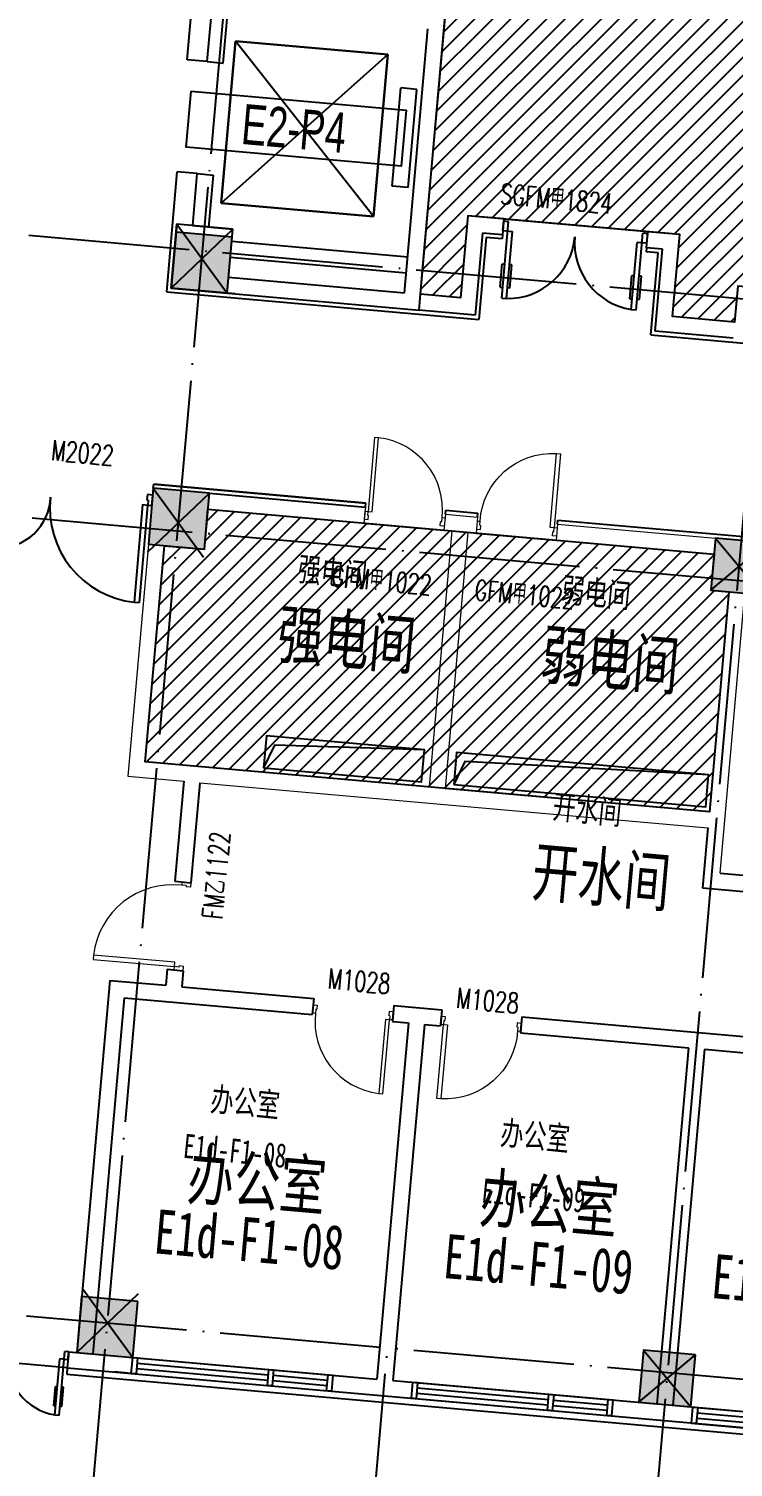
# Model space of a CAD drawing. Header units: millimetres. Extents: x 347599 to 1495443, y -100002 to 152717.
# Drawn here: x 1423034 to 1431803, y 13850 to 31758 of the extents above; entities that cross this region are included whole.
import ezdxf
from ezdxf.enums import TextEntityAlignment as Align

# ---------------------------------------------------------------- set-up
doc = ezdxf.new("R2010")
doc.units = ezdxf.units.MM
doc.header["$LTSCALE"] = 1000
doc.linetypes.add('E-RG-1F$0$$0$DOTE', pattern=[2.42, 2, -0.2, 0.02, -0.2])
doc.linetypes.add('XRE2$0$HIDDEN', pattern=[0.375, 0.25, -0.125])
doc.layers.get('0').update_dxf_attribs({"linetype": 'CONTINUOUS'})
doc.layers.get('Defpoints').update_dxf_attribs({"linetype": 'CONTINUOUS'})
for name, color, linetype in [('00外装饰面', 21, 'CONTINUOUS'), ('A-------', 18, 'CONTINUOUS'), ('A-DOOR', 32, 'CONTINUOUS'), ('A-SYMB-DOOR', 13, 'CONTINUOUS'), ('A-SYMB-DOOR1', 4, 'CONTINUOUS'), ('A-WALL', 7, 'CONTINUOUS'), ('A-设备', 253, 'CONTINUOUS'), ('A—墙体', 7, 'CONTINUOUS'), ('A—楼梯、电梯、栏杆', 50, 'CONTINUOUS'), ('A—设备管丼、主管符号', 50, 'CONTINUOUS'), ('A—轴线、尺寸', 1, 'CONTINUOUS'), ('A—门窗', 135, 'CONTINUOUS'), ('I—平面—文字', 40, 'CONTINUOUS'), ('I—平面—文字（放大1：100）', 40, 'XRE2$0$HIDDEN'), ('I—平面—装饰面层线', 192, 'CONTINUOUS'), ('I—平面—门', 22, 'CONTINUOUS'), ('XRE1$0$A-SYMB', 4, 'CONTINUOUS'), ('XRE1$0$A-SYMB-NUMB-T', 4, 'CONTINUOUS'), ('轴线100', 1, 'CONTINUOUS')]:
    doc.layers.add(name, color=color, linetype=linetype)
for name, color, linetype, lineweight in [('E1-RI-1F$0$A-DOOR', 32, 'CONTINUOUS', 5), ('E1-RI-1F$0$A-GLAZ-CWMG', 3, 'CONTINUOUS', 5), ('E1-RI-1F$0$A-WALL', 7, 'CONTINUOUS', 5), ('E1-RV-1F$0$$2$A-WALL', 7, 'CONTINUOUS', 5), ('E1-RV-1F$0$A-WALL', 7, 'CONTINUOUS', 5)]:
    doc.layers.add(name, color=color, linetype=linetype, lineweight=lineweight)
doc.styles.add('ECADI-TXT', font='simplex.shx', dxfattribs={"bigfont": 'hztxt.shx'})
doc.styles.add('XD2008', font='simhei.ttf', dxfattribs={"width": 0.7})
doc.styles.add('XRE1$0$ECADI-TXT', font='simplex.shx', dxfattribs={"bigfont": 'hztxt.shx'})
doc.styles.add('幼圆', font='SIMYOU_0.TTF', dxfattribs={"width": 0.7})
pattern_1 = [(45, (1000000, 0), (-112.2532, 112.2532), [])]

# ---------------------------------------------------------------- blocks, each defined once
blk = doc.blocks.new('E1-RI-1F$0$M1000')
at = {"layer": 'E1-RI-1F$0$A-DOOR'}
for p, q in [((11787123, -6196585), (11787123, -6196685)), ((11787123, -6196585), (11787161, -6196585)), ((11787161, -6196635), (11787161, -6196585)), ((11788086, -6196635), (11788086, -6196585)), ((11788123, -6196585), (11788086, -6196585)), ((11788123, -6196585), (11788123, -6196685)), ((11787123, -6196685), (11787173, -6196685)), ((11787161, -6196635), (11787173, -6196635)), ((11787173, -6196685), (11787173, -6196635)), ((11788073, -6196685), (11788073, -6196635)), ((11788086, -6196635), (11788073, -6196635)), ((11788123, -6196685), (11788073, -6196685))]:
    blk.add_line(p, q, dxfattribs=at)
blk.add_lwpolyline([(11787161, -6195660), (11787161, -6196585), (11787211, -6196585), (11787211, -6195660)], close=True, dxfattribs=at)
blk.add_arc((11787186, -6196560), 900, 358.4089, 88.4089, dxfattribs=at)
blk = doc.blocks.new('E1-RI-1F$0$$DORLIB2D$00000011')
for p, q in [((-0.4667, 0.4709), (-0.4667, -0.0625)), ((-0.4667, 0.4709), (-0.4333, 0.4709)), ((-0.4333, 0.4709), (-0.4333, 0.0042)), ((0.4333, 0.4709), (0.4333, 0.0042)), ((0.4667, 0.4709), (0.4333, 0.4709)), ((0.4667, 0.4709), (0.4667, -0.0625)), ((-0.4833, 0.3962), (-0.4833, 0.2346)), ((-0.4833, 0.3962), (-0.4667, 0.3962)), ((-0.4167, 0.3962), (-0.4333, 0.3962)), ((-0.4167, 0.3962), (-0.4167, 0.2346)), ((0.4167, 0.3962), (0.4167, 0.2346)), ((0.4167, 0.3962), (0.4333, 0.3962)), ((0.4833, 0.3962), (0.4667, 0.3962)), ((0.4833, 0.3962), (0.4833, 0.2346)), ((-0.4833, 0.2346), (-0.4667, 0.2346)), ((-0.4167, 0.2346), (-0.4333, 0.2346)), ((0.4167, 0.2346), (0.4333, 0.2346)), ((0.4833, 0.2346), (0.4667, 0.2346)), ((-0.5, 0.0042), (-0.4333, 0.0042)), ((-0.5, 0.0042), (-0.5, -0.0625)), ((0.5, 0.0042), (0.4333, 0.0042)), ((0.5, 0.0042), (0.5, -0.0625)), ((-0.5, -0.0625), (-0.4667, -0.0625)), ((0.5, -0.0625), (0.4667, -0.0625))]:
    blk.add_line(p, q)
for centre, start, end in [((-0.4667, 0.0042), 0, 85.90396), ((0.4667, 0.0042), 94.09604, 180)]:
    blk.add_arc(centre, 0.4667, start, end)
blk = doc.blocks.new('E1-RI-1F$0$1窗02')
at = {"layer": 'A—门窗'}
for p, q in [((12307966, -5138138), (12310466, -5138138)), ((12308026, -5138204), (12309666, -5138204)), ((12308026, -5138271), (12309666, -5138271)), ((12309726, -5138204), (12310406, -5138204)), ((12309726, -5138271), (12310406, -5138271)), ((12307966, -5138338), (12310466, -5138338))]:
    blk.add_line(p, q, dxfattribs=at)
for points in [[(12307966, -5138138), (12308026, -5138138), (12308026, -5138338), (12307966, -5138338)], [(12309666, -5138138), (12309726, -5138138), (12309726, -5138338), (12309666, -5138338)], [(12310406, -5138138), (12310466, -5138138), (12310466, -5138338), (12310406, -5138338)]]:
    blk.add_lwpolyline(points, close=True, dxfattribs=at)
at = {"layer": 'E1-RI-1F$0$A-WALL'}
for p, q in [((12307966, -5138338), (12307966, -5138138)), ((12310466, -5138338), (12310466, -5138138))]:
    blk.add_line(p, q, dxfattribs=at)
blk = doc.blocks.new('XRE1$0$ECADI-TAG-CODE')
at = {"layer": 'XRE1$0$A-SYMB-NUMB-T', "color": 1}
blk.add_lwpolyline([(0.92, 3.5), (14.352, 3.5), (14.352, 0), (0.92, 0)], close=True, dxfattribs=at)
at = {"layer": 'XRE1$0$A-SYMB-NUMB-T', "style": 'XRE1$0$ECADI-TXT', "width": 0.7}
blk.add_attdef('CODE', text='', height=2.5, dxfattribs=at).set_placement((7.5, 1.75), align=Align.MIDDLE_CENTER)
blk = doc.blocks.new('ECADI-TAG-DOOR')
blk = doc.blocks.new('M1500')
at = {"layer": 'A-DOOR'}
for p, q in [((11840495, -6201812), (11840533, -6201812)), ((11840495, -6201812), (11840495, -6201912)), ((11840533, -6201862), (11840533, -6201812)), ((11841958, -6201862), (11841958, -6201812)), ((11841995, -6201812), (11841958, -6201812)), ((11841995, -6201812), (11841995, -6201912)), ((11840495, -6201912), (11840545, -6201912)), ((11840533, -6201862), (11840545, -6201862)), ((11840545, -6201912), (11840545, -6201862)), ((11841958, -6201862), (11841945, -6201862)), ((11841945, -6201912), (11841945, -6201862)), ((11841995, -6201912), (11841945, -6201912))]:
    blk.add_line(p, q, dxfattribs=at)
for points in [[(11840533, -6200900), (11840533, -6201812), (11840583, -6201812), (11840583, -6200900)], [(11841958, -6201299), (11841958, -6201812), (11841908, -6201812), (11841908, -6201299)]]:
    blk.add_lwpolyline(points, close=True, dxfattribs=at)
for centre, radius, start, end in [((11840558, -6201787), 888, 358.3865, 88.3865), ((11841933, -6201787), 489, 92.9807, 182.9807)]:
    blk.add_arc(centre, radius, start, end, dxfattribs=at)

msp = doc.modelspace()

# ---------------------------------------------------------------- hatches: boundary and pattern name
at = {"layer": 'A-------'}
for points in [[(1425564.4, 29163.3), (1424867.1, 29225.2), (1424805.3, 28527.9), (1425502.5, 28466.1)], [(1425281.9, 25975.8), (1424584.6, 26037.6), (1424522.8, 25340.4), (1425220.1, 25278.5)], [(1432229.6, 25359.7), (1431582.2, 25417.1), (1431524.8, 24769.6), (1432172.2, 24712.2)], [(1424389.9, 15915.3), (1423692.6, 15977.1), (1423630.8, 15279.9), (1424328, 15218)], [(1431333.2, 15249.3), (1430685.7, 15306.8), (1430628.3, 14659.3), (1431275.8, 14601.9)]]:
    msp.add_hatch(color=256, dxfattribs=at).paths.add_polyline_path(points)
at = {"layer": 'A-设备'}
h = msp.add_hatch(dxfattribs=at)
h.set_pattern_fill('ANSI31', color=253, scale=50, style=0)
h.set_pattern_definition(pattern_1)
h.paths.add_polyline_path([(1426419.7, 38808), (1428909.4, 38587.4), (1428893.2, 38405.4), (1433152.2, 38027.7), (1432308.6, 28515), (1431860.4, 28554.8), (1431820.6, 28106.6), (1431048.8, 28175), (1431139.4, 29196.5), (1428499.3, 29430.9), (1428408.8, 28409.4), (1427910.8, 28453.5), (1428475.7, 34828.5), (1427180.8, 34943.1), (1427131.4, 34947.6), (1427422.8, 38234.6), (1426377, 38327.4)])
h = msp.add_hatch(dxfattribs=at)
h.set_pattern_fill('ANSI31', color=253, scale=50, style=0)
h.set_pattern_definition(pattern_1)
h.paths.add_polyline_path([(1425264.2, 25776.6), (1428302.3, 25507.2), (1431564.5, 25217.9), (1431524.8, 24769.6), (1431749, 24749.8), (1431506, 22010.5), (1424483.5, 22633.3), (1424722, 25322.7), (1425220.1, 25278.5)])

# ---------------------------------------------------------------- linework, layer by layer
at = {"elevation": 0}
for points in [[(1425564.4, 29163.3), (1424867.1, 29225.2), (1424805.3, 28527.9), (1425502.5, 28466.1)], [(1425281.9, 25975.8), (1424584.6, 26037.6), (1424522.8, 25340.4), (1425220.1, 25278.5)], [(1432229.6, 25359.7), (1431582.2, 25417.1), (1431524.8, 24769.6), (1432172.2, 24712.2)], [(1424389.9, 15915.3), (1423692.6, 15977.1), (1423630.8, 15279.9), (1424328, 15218)], [(1431333.2, 15249.3), (1430685.7, 15306.8), (1430628.3, 14659.3), (1431275.8, 14601.9)]]:
    msp.add_lwpolyline(points, close=True, dxfattribs=at)
at = {"layer": '00外装饰面', "linetype": 'ByBlock', "ltscale": 5}
for p, q in [((1423513.5, 15089.5), (1423506.5, 15009.8)), ((1423506.5, 15009.8), (1441565.5, 13407))]:
    msp.add_line(p, q, dxfattribs=at)
at = {"layer": 'A-WALL'}
msp.add_line((1425281.9, 25975.8, 0), (1427224.3, 25803.6, 0), dxfattribs=at)
at = {"layer": 'A-设备', "color": 253}
for points in [[(1426419.7, 38808), (1428909.4, 38587.4), (1428893.2, 38405.4), (1433152.2, 38027.7), (1432308.6, 28515), (1431860.4, 28554.8), (1431820.6, 28106.6), (1431048.8, 28175), (1431139.4, 29196.5), (1428499.3, 29430.9), (1428408.8, 28409.4), (1427910.8, 28453.5), (1428475.7, 34828.5), (1427180.8, 34943.1), (1427131.4, 34947.6), (1427422.8, 38234.6), (1426377, 38327.4)], [(1425264.2, 25776.6), (1428302.3, 25507.2), (1431564.5, 25217.9), (1431524.8, 24769.6), (1431749, 24749.8), (1431506, 22010.5), (1424483.5, 22633.3), (1424722, 25322.7), (1425220.1, 25278.5)]]:
    msp.add_lwpolyline(points, close=True, dxfattribs=at)
at = {"layer": 'A—墙体'}
for p, q in [((1425256.1, 31349.1), (1425388.4, 32843.3)), ((1425455.3, 31331.5), (1425512.6, 31978.9)), ((1427937.3, 28752.3), (1428219.8, 31939.8)), ((1427711.6, 28471.1), (1428002.9, 31758.3)), ((1425256.1, 31349.1), (1425455.3, 31331.5)), ((1425075.1, 29307.1), (1425132.5, 29954.6)), ((1425132.5, 29954.6), (1425331.7, 29936.9)), ((1425274.3, 29289.5), (1425331.7, 29936.9)), ((1428499.3, 29430.6), (1428408.6, 28409.4)), ((1428948, 29390.8), (1428499.3, 29430.6)), ((1428948, 29390.8), (1428930.4, 29191.6)), ((1424805.3, 28527.9), (1424875.9, 29324.8)), ((1425075.1, 29307.1), (1425573.2, 29263)), ((1425502.5, 28466.1), (1425573.2, 29263)), ((1428680.8, 29213.7), (1428590.1, 28192.2)), ((1428930.4, 29191.6), (1428680.8, 29213.7)), ((1430723.3, 29032.6), (1430741, 29231.8)), ((1431139.4, 29196.5), (1430741, 29231.8)), ((1431048.8, 28175), (1431139.4, 29196.5)), ((1425559.9, 29113.6), (1427751.3, 28919.4)), ((1430922.5, 29014.9), (1430723.3, 29032.6)), ((1430832, 27993.4), (1430922.5, 29014.9)), ((1425542.3, 28914.3), (1427733.7, 28720.2)), ((1425520.2, 28665.3), (1427711.6, 28471.1)), ((1427893.2, 28254.3), (1427937.3, 28752.3)), ((1425602.2, 28457.3), (1424805.3, 28527.9)), ((1424904.9, 28519.1), (1427893.2, 28254.3)), ((1428408.6, 28409.4), (1427910.8, 28453.5)), ((1428590.1, 28192.5), (1427893.2, 28254.3)), ((1431820.6, 28106.6), (1431048.8, 28175)), ((1431802.9, 27907.3), (1430832, 27993.4)), ((1424963.9, 22389.9), (1424853.5, 21144.8)), ((1425163.1, 22372.2), (1425052.7, 21127.1)), ((1431487.6, 21811.4), (1431421.3, 21064.3)), ((1424853.5, 21144.8), (1425052.7, 21127.1)), ((1431639, 21245.8), (1436993, 20771)), ((1431421.3, 21064.3), (1436975.3, 20571.9)), ((1424041.5, 19911.7), (1423630.8, 15279.8)), ((1424041.5, 19911.7), (1424738.7, 19849.8)), ((1424756.4, 20049.1), (1424738.7, 19849.8)), ((1424756.4, 20049.1), (1424955.6, 20031.4)), ((1424955.6, 20031.4), (1424937.9, 19832.2)), ((1424937.9, 19832.2), (1426581.5, 19686.4)), ((1424223, 19694.8), (1423830, 15262.2)), ((1424223, 19694.8), (1426563.8, 19487.2)), ((1426581.5, 19686.4), (1426563.8, 19487.2)), ((1427577.6, 19598.1), (1427559.9, 19398.9)), ((1427577.6, 19598.1), (1428175.3, 19545.1)), ((1428175.3, 19545.1), (1428157.6, 19345.9)), ((1427759.2, 19381.2), (1427366.1, 14948.6)), ((1427559.9, 19398.9), (1427759.2, 19381.2)), ((1427958.4, 19363.5), (1427565.3, 14930.9)), ((1427958.4, 19363.5), (1428157.6, 19345.9)), ((1429171.3, 19456.8), (1429153.7, 19257.5)), ((1429171.3, 19456.8), (1433554.2, 19068.1)), ((1429153.7, 19257.5), (1431245.5, 19072)), ((1431245.5, 19072.1), (1430852.5, 14639.4)), ((1431444.7, 19054.4), (1431051.7, 14621.8)), ((1431444.7, 19054.4), (1433536.5, 18868.9)), ((1423531.2, 15288.7), (1423513.5, 15089.5)), ((1423531.2, 15288.7), (1427366.1, 14948.6)), ((1423513.5, 15089.5), (1441493, 13495)), ((1424310.4, 15018.8), (1424102.5, 15037.2)), ((1427565.3, 14930.9), (1430852.5, 14639.4)), ((1431051.7, 14621.8), (1434338.8, 14330.3))]:
    msp.add_line(p, q, dxfattribs=at)
msp.add_lwpolyline([(1425573.2, 29263), (1424875.9, 29324.8), (1424805.3, 28527.9), (1425502.5, 28466.1)], close=True, dxfattribs=at)
at = {"layer": 'A—楼梯、电梯、栏杆'}
for p, q in [((1425430.3, 29587.5), (1425609.2, 31605.7)), ((1425609.2, 31605.7), (1425430.3, 29587.5))]:
    msp.add_line(p, q, dxfattribs=at)
at = {"layer": 'A—设备管丼、主管符号'}
for p, q in [((1425430.3, 29587.5), (1425609.2, 31605.7)), ((1427324.6, 29419.1), (1425609.2, 31605.7)), ((1425609.2, 31605.7), (1427503.4, 31437.4)), ((1427503.4, 31437.4), (1425609.2, 31605.7)), ((1425609.2, 31605.7), (1427503.4, 31437.4)), ((1427503.4, 31437.4), (1425430.3, 29587.5)), ((1427503.4, 31437.4), (1427324.6, 29419.1)), ((1427324.6, 29419.1), (1427503.4, 31437.4)), ((1427503.4, 31437.4), (1427324.6, 29419.1)), ((1427559.2, 29799.9), (1427667.3, 31021.3)), ((1427866.5, 31003.6), (1427667.3, 31021.3)), ((1427758.4, 29782.2), (1427866.5, 31003.6)), ((1427758.4, 29782.2), (1427559.2, 29799.9)), ((1427324.6, 29419.1), (1425430.3, 29587.5)), ((1425430.3, 29587.5), (1427324.6, 29419.1)), ((1427324.6, 29419.1), (1425430.3, 29587.5))]:
    msp.add_line(p, q, dxfattribs=at)
for points in [[(1425956.7, 22556.6), (1427924.1, 22382.2), (1427959.5, 22780.6), (1425992.5, 22955), (1425956.7, 22556.6)], [(1427959.5, 22780.6), (1426094.8, 22841.5), (1425956.7, 22556.6)], [(1428323.3, 22349.4), (1431461.4, 22071.2), (1431496.8, 22469.7), (1428359.1, 22747.8), (1428323.3, 22349.4)], [(1431496.8, 22469.7), (1428461.3, 22634.3), (1428323.3, 22349.4)]]:
    msp.add_lwpolyline(points, dxfattribs=at)
at = {"layer": 'A—轴线、尺寸', "linetype": 'E-RG-1F$0$$0$DOTE'}
for p, q in [((1423168, 6097.5), (1426707.6, 46018.9)), ((1430140.7, 5479.1), (1433680.3, 45400.5)), ((1413394.5, 30041.8), (1492534.8, 23023.6)), ((1413434.1, 26524.5), (1492225.6, 19537.2)), ((1410954.6, 16805.6), (1491351.1, 9675.9)), ((1426654.3, 5788.2), (1427501.1, 15338.2))]:
    msp.add_line(p, q, dxfattribs=at)
at = {"layer": 'Defpoints'}
for p, q in [((1424805.3, 28527.9, 0), (1425573.2, 29262.9, 0)), ((1424875.9, 29324.8, 0), (1425502.5, 28466.1, 0)), ((1424514, 25240.8, 0), (1425281.9, 25975.8, 0)), ((1424584.6, 26037.6, 0), (1425211.2, 25178.9, 0)), ((1431524.8, 24769.6, 0), (1432229.6, 25359.7, 0)), ((1431582.2, 25417.1, 0), (1432172.2, 24712.2, 0)), ((1423630.8, 15279.9, 0), (1424398.7, 16014.9, 0)), ((1423701.4, 16076.7, 0), (1424328, 15218, 0)), ((1430628.3, 14659.3, 0), (1431333.2, 15249.3, 0)), ((1430685.7, 15306.8, 0), (1431275.8, 14601.9, 0))]:
    msp.add_line(p, q, dxfattribs=at)
at = {"layer": 'E1-RI-1F$0$A-WALL'}
for p, q in [((1425281.9, 25975.8), (1427224.3, 25803.6)), ((1427224.3, 25803.6), (1427206.6, 25604.3)), ((1425264.2, 25776.6), (1427206.6, 25604.3)), ((1428220.4, 25715.2), (1428202.7, 25516)), ((1428220.4, 25715.2), (1428618.8, 25679.9)), ((1428618.8, 25679.9), (1428601.2, 25480.7)), ((1428302.3, 25507.2), (1428019.7, 22319.7)), ((1428202.7, 25516), (1428302.3, 25507.2)), ((1428501.5, 25489.5), (1428218.9, 22302)), ((1428501.5, 25489.5), (1428601.2, 25480.7)), ((1429614.9, 25591.6), (1429597.2, 25392.3)), ((1429614.9, 25591.6), (1431582.2, 25417.1)), ((1424522.8, 25340.4), (1424266.6, 22451.7)), ((1424722, 25322.7), (1424483.5, 22633.3)), ((1429597.2, 25392.3), (1431564.5, 25217.9)), ((1431506, 22010.5), (1431749, 24749.8)), ((1431639, 21245.8), (1431948.2, 24732.1)), ((1424483.5, 22633.3), (1428019.7, 22319.7)), ((1424266.6, 22451.7), (1424963.9, 22389.9)), ((1425163.1, 22372.2), (1431488.4, 21811.3)), ((1428218.9, 22302), (1431506, 22010.5))]:
    msp.add_line(p, q, dxfattribs=at)
at = {"layer": 'E1-RV-1F$0$$2$A-WALL'}
for p, q in [((1425256.1, 31349.1), (1425388.4, 32843.3)), ((1425455.3, 31331.5), (1425512.6, 31978.9)), ((1427937.3, 28752.3), (1428219.8, 31939.8)), ((1427711.6, 28471.1), (1428002.9, 31758.3)), ((1425075.1, 29307.1), (1425132.5, 29954.6)), ((1425274.3, 29289.5), (1425331.7, 29936.9)), ((1424805.3, 28527.9), (1424875.9, 29324.8)), ((1425075.1, 29307.1), (1425573.2, 29263)), ((1425502.5, 28466.1), (1425573.2, 29263)), ((1425520.2, 28665.3), (1427711.6, 28471.1)), ((1427893.2, 28254.3), (1427937.3, 28752.3)), ((1425602.2, 28457.3), (1424805.3, 28527.9)), ((1424904.9, 28519.1), (1427893.2, 28254.3))]:
    msp.add_line(p, q, dxfattribs=at)
msp.add_lwpolyline([(1425573.2, 29263), (1424875.9, 29324.8), (1424805.3, 28527.9), (1425502.5, 28466.1)], close=True, dxfattribs=at)
at = {"layer": 'E1-RV-1F$0$A-WALL'}
for p, q in [((1425256.1, 31349.1), (1425455.3, 31331.5)), ((1425132.5, 29954.6), (1425331.7, 29936.9)), ((1425559.9, 29113.6), (1427751.3, 28919.4)), ((1425542.3, 28914.3), (1427733.7, 28720.2))]:
    msp.add_line(p, q, dxfattribs=at)
at = {"layer": 'I—平面—装饰面层线'}
for p, q in [((1425007.2, 31371.2, 0), (1425139.7, 32865.3, 0)), ((1425256.1, 31349.1), (1425007.2, 31371.2)), ((1424751, 28482.6, 0), (1424883.5, 29976.6, 0)), ((1425132.5, 29954.6), (1424883.5, 29976.6)), ((1428930.4, 29191.6), (1428925.9, 29141.8)), ((1428726.2, 29159.5), (1428635.5, 28138.1)), ((1428925.9, 29141.8), (1428726.2, 29159.5)), ((1430723.3, 29032.6), (1430718.9, 28982.8)), ((1430868.3, 28969.5), (1430718.9, 28982.8)), ((1430777.7, 27948.1), (1430868.3, 28969.5)), ((1424751, 28482.6), (1428635.5, 28138.1)), ((1430777.7, 27948.1), (1434188.7, 27645.6)), ((1424584.1, 26037.7), (1424589.1, 26087.4, 0)), ((1424589.1, 26087.4, 0), (1427228.7, 25853.4, 0)), ((1427228.7, 25853.4), (1424589.1, 26087.4)), ((1427224.3, 25803.6, 0), (1427228.7, 25853.4, 0)), ((1428220.4, 25715.2), (1428224.8, 25765)), ((1428224.8, 25765), (1428623.2, 25729.7)), ((1428618.8, 25679.9), (1428623.2, 25729.7)), ((1429614.9, 25591.6), (1429619.3, 25641.4)), ((1429619.3, 25641.4), (1437363.9, 24954.6))]:
    msp.add_line(p, q, dxfattribs=at)
at = {"layer": 'I—平面—门'}
for p, q in [((1428948, 29390.8), (1430741.2, 29234.5)), ((1427206.6, 25604.3), (1428202.7, 25516)), ((1428601.2, 25480.7), (1429597.2, 25392.3)), ((1423513.5, 15089.5), (1422019.4, 15222))]:
    msp.add_line(p, q, dxfattribs=at)
at = {"layer": '轴线100', "linetype": 'E-RG-1F$0$$0$DOTE'}
for p, q in [((1423168, 6097.5), (1426707.6, 46018.9)), ((1430140.7, 5479.1), (1433680.3, 45400.5)), ((1413394.5, 30041.8), (1492534.8, 23023.6)), ((1413434.1, 26524.5), (1492225.6, 19537.2)), ((1410954.6, 16805.6), (1491351.1, 9675.9)), ((1426654.3, 5788.2), (1427501.1, 15338.2))]:
    msp.add_line(p, q, dxfattribs=at)

# ---------------------------------------------------------------- block references
at = {"layer": 'A-SYMB-DOOR1'}
ref = msp.add_blockref('ECADI-TAG-DOOR', (1430449.2, 28705.2), dxfattribs=dict(at, xscale=100.0000000022704, yscale=100.0000000022704, zscale=100.0000000022704, rotation=354.6769983313162))
ref.add_attrib('门窗主编号1', 'SGFM甲1824', dxfattribs={"layer": 'A-SYMB-DOOR', "height": 250, "rotation": 354.677, "style": 'ECADI-TXT', "width": 0.7}).set_placement((1430287.8, 29451.9), align=Align.RIGHT)
ref = msp.add_blockref('ECADI-TAG-DOOR', (1424241.8, 25571.8, 0), dxfattribs=dict(at, xscale=100.0000000022704, yscale=100.0000000022704, zscale=100.0000000022704, rotation=354.6769983313162))
ref.add_attrib('门窗主编号1', 'M2022', dxfattribs={"layer": 'A-SYMB-DOOR', "height": 250, "rotation": 354.677, "style": 'ECADI-TXT', "width": 0.7}).set_placement((1424080.4, 26318.4, 0), align=Align.RIGHT)
ref = msp.add_blockref('ECADI-TAG-DOOR', (1428197.6, 23959.3, 0), dxfattribs=dict(at, xscale=100.0000000022704, yscale=100.0000000022704, zscale=100.0000000022704, rotation=354.6769983313162))
ref.add_attrib('门窗主编号1', 'GFM甲1022', dxfattribs={"layer": 'A-SYMB-DOOR', "height": 250, "rotation": 354.677, "style": 'ECADI-TXT', "width": 0.7}).set_placement((1428036.2, 24705.9, 0), align=Align.RIGHT)
ref = msp.add_blockref('ECADI-TAG-DOOR', (1429978.1, 23787, 0), dxfattribs=dict(at, xscale=100.0000000022704, yscale=100.0000000022704, zscale=100.0000000022704, rotation=354.6769983313162))
ref.add_attrib('门窗主编号1', 'GFM甲1022', dxfattribs={"layer": 'A-SYMB-DOOR', "height": 250, "rotation": 354.677, "style": 'ECADI-TXT', "width": 0.7}).set_placement((1429816.7, 24533.6, 0), align=Align.RIGHT)
ref = msp.add_blockref('ECADI-TAG-DOOR', (1426291.6, 21911.8, 0), dxfattribs=dict(at, xscale=100.0000000022703, yscale=100.0000000022703, zscale=100.0000000022703, rotation=84.67699833131618))
ref.add_attrib('门窗主编号1', 'FM乙1122', dxfattribs={"layer": 'A-SYMB-DOOR', "height": 250, "rotation": 84.677, "style": 'ECADI-TXT', "width": 0.7}).set_placement((1425544.9, 21750.4, 0), align=Align.RIGHT)
ref = msp.add_blockref('ECADI-TAG-DOOR', (1427685, 18993.9, 0), dxfattribs=dict(at, xscale=100.0000000022704, yscale=100.0000000022704, zscale=100.0000000022704, rotation=354.6769983313162))
ref.add_attrib('门窗主编号1', 'M1028', dxfattribs={"layer": 'A-SYMB-DOOR', "height": 250, "rotation": 354.677, "style": 'ECADI-TXT', "width": 0.7}).set_placement((1427523.6, 19740.6, 0), align=Align.RIGHT)
ref = msp.add_blockref('ECADI-TAG-DOOR', (1429285, 18751.4, 0), dxfattribs=dict(at, xscale=100.0000000022704, yscale=100.0000000022704, zscale=100.0000000022704, rotation=354.6769983313162))
ref.add_attrib('门窗主编号1', 'M1028', dxfattribs={"layer": 'A-SYMB-DOOR', "height": 250, "rotation": 354.677, "style": 'ECADI-TXT', "width": 0.7}).set_placement((1429123.6, 19498.1, 0), align=Align.RIGHT)
at = {"layer": 'A—门窗', "rotation": 354.9322288656502}
msp.add_blockref('E1-RI-1F$0$1窗02', (-10381652.2, 6220482.1), dxfattribs=at)
at = {"layer": 'E1-RI-1F$0$A-GLAZ-CWMG', "rotation": 354.9322288656502}
for p in [(-10378165.9, 6220173), (-10374679.5, 6219863.9)]:
    msp.add_blockref('E1-RI-1F$0$1窗02', p, dxfattribs=at)
at = {"layer": 'I—平面—门'}
for name, p, xscale, yscale, zscale, rotation in [('E1-RI-1F$0$$DORLIB2D$00000011', (1429832.4, 29174.3), 1800, 1800, -1800, 174.9340715973788), ('M1500', (16454501.4, -9518933.8), 1.332039510008334, 1.332039510008334, 1.332039510008334, 175.2270663659961), ('E1-RI-1F$0$M1000', (-6509878.8, -12293131.4), 1.1, 1.1, 1.1, 84.93314906539374), ('E1-RI-1F$0$$DORLIB2D$00000011', (1422775.8, 15261.6), 1499.99999999998, 1499.99999999998, -1500, 174.9328820255187)]:
    msp.add_blockref(name, p, dxfattribs=dict(at, xscale=xscale, yscale=yscale, zscale=zscale, rotation=rotation))
for p, rotation in [((-9766457.4, 7239319.7), 354.9322288772619), ((12621165.6, -7194261.6), 174.9316459034593)]:
    msp.add_blockref('E1-RI-1F$0$M1000', p, dxfattribs=dict(at, rotation=rotation))
at = {"layer": 'I—平面—门', "xscale": -1}
for p, rotation in [((13718026.2, 5156700), 354.9322288667403), ((-10860204.2, -5111917.9), 174.9328118368128)]:
    msp.add_blockref('E1-RI-1F$0$M1000', p, dxfattribs=dict(at, rotation=rotation))
at = {"layer": 'XRE1$0$A-SYMB'}
ref = msp.add_blockref('XRE1$0$ECADI-TAG-CODE', (1424811, 30301.6), dxfattribs=dict(at, xscale=200.0000000186264, yscale=200.0000000186264, zscale=200.0000000186264, rotation=354.9225100827637))
ref.add_attrib('CODE', 'E2-P4', dxfattribs={"layer": 'XRE1$0$A-SYMB-NUMB-T', "color": 40, "height": 500, "rotation": 354.92251, "style": '幼圆', "width": 0.7}).set_placement((1426336.1, 30517.5), align=Align.MIDDLE_CENTER)

# ---------------------------------------------------------------- texts
at = {"layer": 'I—平面—文字', "linetype": 'ByBlock', "style": 'XD2008', "width": 0.7}
for s, height, p in [('强电间', 600, (1426109.5, 23932.7, 0)), ('弱电间', 600, (1429389.6, 23674, 0)), ('开水间', 600, (1429280.5, 20976.5, 0)), ('办公室', 600, (1424994.8, 17195.3, 0)), ('办公室', 600, (1428632.3, 16914.3, 0)), ('E1d-F1-08', 550, (1424581.8, 16515.6, 0)), ('E1d-F1-09', 550, (1428182.6, 16208.1, 0)), ('E1d-F1-10', 550, (1431519.7, 15958.4, 0))]:
    msp.add_text(s, height=height, rotation=354.94783, dxfattribs=at).set_placement(p)
at = {"layer": 'I—平面—文字（放大1：100）', "linetype": 'ByBlock', "style": 'XD2008', "width": 0.7}
for s, p in [('强电间', (1426373.4, 24889)), ('弱电间', (1429653.5, 24630.3)), ('开水间', (1429544.5, 21932.7)), ('办公室', (1425287.4, 18289)), ('办公室', (1428896.3, 17870.5)), ('E1d-F1-08', (1424948.5, 17704.3, 0)), ('E1d-F1-09', (1428664.3, 17147.6, 0))]:
    msp.add_text(s, height=300, rotation=354.31437, dxfattribs=at).set_placement(p)

doc.saveas('drawing.dxf')
